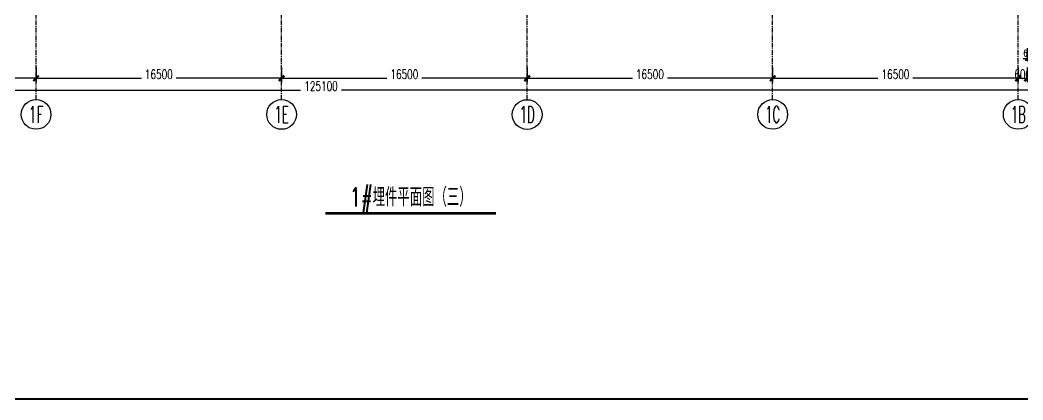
# Model space of a CAD drawing. Extents: x 782294 to 1727252, y -631030 to 17645.
# Drawn here: x 1473377 to 1540770, y -272118 to -246582 of the extents above; entities that cross this region are included whole.
import ezdxf
from ezdxf.enums import TextEntityAlignment as Align

# ---------------------------------------------------------------- set-up
doc = ezdxf.new("R2010")
doc.units = 0
doc.linetypes.add('CENTER', pattern=[2, 1.25, -0.25, 0.25, -0.25])
doc.layers.get('Defpoints').update_dxf_attribs({"color": 210})
for name, color, linetype in [('!ZN1-标注-173', 173, 'Continuous'), ('0-cxFrame', 155, 'Continuous'), ('3符号', 3, 'Continuous'), ('DIM', 173, 'Continuous'), ('DOTE', 1, 'CENTER')]:
    doc.layers.add(name, color=color, linetype=linetype)
doc.layers.add('0-cxText', color=131, linetype='Continuous', lineweight=25)
doc.styles.add('_TCH_AXIS', font='COMPLEX', dxfattribs={"bigfont": 'GBCBIG'})
doc.styles.add('cx_tuming', font='simhei.ttf')
doc.styles.add('cx_tuqian1', font='')
doc.styles.add('DHTEXT-1', font='romans.shx', dxfattribs={"width": 0.7, "bigfont": 'chinese.shx'})
doc.styles.add('卓越符号', font='ROMANS.shx', dxfattribs={"width": 0.7, "bigfont": 'CHINESE.shx'})
doc.styles.add('黑体', font='simhei.ttf', dxfattribs={"height": 12})
doc.styles.get('cx_tuqian1').set_extended_font_data('SimSun')
doc.dimstyles.new('ZN175', dxfattribs={"dimscale": 175, "dimtxt": 2.5, "dimasz": 1.5, "dimexe": 1, "dimexo": 2, "dimgap": 0.9, "dimtad": 1, "dimdec": 0, "dimdsep": 46, "dimtxsty": 'DHTEXT-1', "dimblk": 'ARCHTICK', "dimcen": 2.5, "dimclrd": 173, "dimclre": 173, "dimclrt": 7, "dimazin": 2, "dimtfac": 1, "dimtdec": 0, "dimtix": 1, "dimtmove": 2, "dimatfit": 3, "dimfxl": 0, "dimtolj": 1, "dimtzin": 0, "dimarcsym": 0})
doc.dimstyles.new('ZN250', dxfattribs={"dimscale": 250, "dimtxt": 2.5, "dimasz": 1.5, "dimexe": 1, "dimexo": 2, "dimgap": 0.9, "dimtad": 1, "dimdec": 0, "dimdsep": 46, "dimtxsty": 'DHTEXT-1', "dimblk": 'ARCHTICK', "dimcen": 2.5, "dimclrd": 173, "dimclre": 173, "dimclrt": 7, "dimazin": 2, "dimtfac": 1, "dimtdec": 0, "dimtix": 1, "dimtmove": 2, "dimatfit": 3, "dimfxl": 0, "dimarcsym": 0})

# ---------------------------------------------------------------- blocks, each defined once
blk = doc.blocks.new('TK22.A1 L(Dragon)')
at = {"layer": '0-cxFrame', "const_width": 0.5}
blk.add_lwpolyline([(-80, 10), (-821, 10), (-821, 584), (-80, 584)], close=True, dxfattribs=at)
at = {"style": '黑体', "flags": 4}
blk.add_attdef('图幅', text='', height=3.3, dxfattribs=at).set_placement((-40, 3), align=Align.RIGHT)
at = {"layer": '0-cxText', "flags": 4}
for tag, height, style, p in [('建设单位', 3.5, 'cx_tuming', (-45, 240)), ('项目名称', 3.5, 'cx_tuming', (-45, 210)), ('子项名称', 3.5, 'cx_tuming', (-45, 180)), ('工程编号', 3.3, 'cx_tuqian1', (-35, 165)), ('图名1', 3.5, 'cx_tuming', (-45, 87)), ('图名2', 3.5, 'cx_tuming', (-45, 79)), ('图名3', 3.5, 'cx_tuming', (-45, 71)), ('出图日期', 3.3, 'cx_tuqian1', (-39, 60)), ('专业', 3.3, 'cx_tuqian1', (-55, 52)), ('图号', 3.3, 'cx_tuqian1', (-55, 44)), ('版次', 3.3, 'cx_tuqian1', (-20, 44))]:
    blk.add_attdef(tag, text='', height=height, dxfattribs=dict(at, style=style)).set_placement(p, align=Align.MIDDLE)
at = {"layer": 'Defpoints', "color": 6, "flags": 4}
for tag, height, style, p in [('tufu', 3.3, '黑体', (-12, 12)), ('dwfname', 4, 'cx_tuqian1', (-80, 3))]:
    blk.add_attdef(tag, text='', height=height, dxfattribs=dict(at, style=style)).set_placement(p, align=Align.RIGHT)
blk = doc.blocks.new('_ArchTick')
at = {"color": 0, "linetype": 'ByBlock', "const_width": 0.4}
blk.add_lwpolyline([(-0.5, -0.5), (0.5, 0.5)], dxfattribs=at)
blk = doc.blocks.new('*D1375')
at = {"layer": 'Defpoints', "color": 0, "ltscale": 2500, "transparency": 16777216}
for p in [(27000, -3340), (43500, -3340), (43500, -4567)]:
    blk.add_point(p, dxfattribs=at)
at = {"layer": 'DIM', "color": 173, "linetype": 'ByBlock', "lineweight": -2, "ltscale": 2500, "transparency": 16777216}
for p, q in [((27000, -3840), (27000, -4817)), ((43500, -3840), (43500, -4817)), ((27000, -4567), (34077, -4567)), ((43500, -4567), (36423, -4567))]:
    blk.add_line(p, q, dxfattribs=at)
at = {"layer": 'DIM', "color": 173, "lineweight": -2, "ltscale": 2500, "transparency": 16777216, "xscale": 375, "yscale": 375, "zscale": 375, "rotation": 180}
blk.add_blockref('_ArchTick', (27000, -4567), dxfattribs=at)
at = {"layer": 'DIM', "color": 173, "lineweight": -2, "ltscale": 2500, "transparency": 16777216, "xscale": 375, "yscale": 375, "zscale": 375}
blk.add_blockref('_ArchTick', (43500, -4567), dxfattribs=at)
at = {"layer": 'DIM', "color": 7, "ltscale": 2500, "transparency": 16777216, "insert": (35250, -4292), "char_height": 625, "attachment_point": 5, "style": 'DHTEXT-1'}
blk.add_mtext('16500', dxfattribs=at)
blk = doc.blocks.new('*D1376')
at = {"layer": 'Defpoints', "color": 0, "ltscale": 2500, "transparency": 16777216}
for p in [(43500, -3340), (60000, -3340), (60000, -4567)]:
    blk.add_point(p, dxfattribs=at)
at = {"layer": 'DIM', "color": 173, "linetype": 'ByBlock', "lineweight": -2, "ltscale": 2500, "transparency": 16777216}
for p, q in [((43500, -3840), (43500, -4817)), ((60000, -3840), (60000, -4817)), ((43500, -4567), (50577, -4567)), ((60000, -4567), (52923, -4567))]:
    blk.add_line(p, q, dxfattribs=at)
at = {"layer": 'DIM', "color": 173, "lineweight": -2, "ltscale": 2500, "transparency": 16777216, "xscale": 375, "yscale": 375, "zscale": 375, "rotation": 180}
blk.add_blockref('_ArchTick', (43500, -4567), dxfattribs=at)
at = {"layer": 'DIM', "color": 173, "lineweight": -2, "ltscale": 2500, "transparency": 16777216, "xscale": 375, "yscale": 375, "zscale": 375}
blk.add_blockref('_ArchTick', (60000, -4567), dxfattribs=at)
at = {"layer": 'DIM', "color": 7, "ltscale": 2500, "transparency": 16777216, "insert": (51750, -4292), "char_height": 625, "attachment_point": 5, "style": 'DHTEXT-1'}
blk.add_mtext('16500', dxfattribs=at)
blk = doc.blocks.new('*D1377')
at = {"layer": 'Defpoints', "color": 0, "ltscale": 2500, "transparency": 16777216}
for p in [(60000, -3340), (76500, -3340), (76500, -4567)]:
    blk.add_point(p, dxfattribs=at)
at = {"layer": 'DIM', "color": 173, "linetype": 'ByBlock', "lineweight": -2, "ltscale": 2500, "transparency": 16777216}
for p, q in [((60000, -3840), (60000, -4817)), ((76500, -3840), (76500, -4817)), ((60000, -4567), (67077, -4567)), ((76500, -4567), (69423, -4567))]:
    blk.add_line(p, q, dxfattribs=at)
at = {"layer": 'DIM', "color": 173, "lineweight": -2, "ltscale": 2500, "transparency": 16777216, "xscale": 375, "yscale": 375, "zscale": 375, "rotation": 180}
blk.add_blockref('_ArchTick', (60000, -4567), dxfattribs=at)
at = {"layer": 'DIM', "color": 173, "lineweight": -2, "ltscale": 2500, "transparency": 16777216, "xscale": 375, "yscale": 375, "zscale": 375}
blk.add_blockref('_ArchTick', (76500, -4567), dxfattribs=at)
at = {"layer": 'DIM', "color": 7, "ltscale": 2500, "transparency": 16777216, "insert": (68250, -4292), "char_height": 625, "attachment_point": 5, "style": 'DHTEXT-1'}
blk.add_mtext('16500', dxfattribs=at)
blk = doc.blocks.new('*D1378')
at = {"layer": 'Defpoints', "color": 0, "ltscale": 2500, "transparency": 16777216}
for p in [(76500, -3340), (93000, -3340), (93000, -4567)]:
    blk.add_point(p, dxfattribs=at)
at = {"layer": 'DIM', "color": 173, "linetype": 'ByBlock', "lineweight": -2, "ltscale": 2500, "transparency": 16777216}
for p, q in [((76500, -3840), (76500, -4817)), ((93000, -3840), (93000, -4817)), ((76500, -4567), (83577, -4567)), ((93000, -4567), (85923, -4567))]:
    blk.add_line(p, q, dxfattribs=at)
at = {"layer": 'DIM', "color": 173, "lineweight": -2, "ltscale": 2500, "transparency": 16777216, "xscale": 375, "yscale": 375, "zscale": 375, "rotation": 180}
blk.add_blockref('_ArchTick', (76500, -4567), dxfattribs=at)
at = {"layer": 'DIM', "color": 173, "lineweight": -2, "ltscale": 2500, "transparency": 16777216, "xscale": 375, "yscale": 375, "zscale": 375}
blk.add_blockref('_ArchTick', (93000, -4567), dxfattribs=at)
at = {"layer": 'DIM', "color": 7, "ltscale": 2500, "transparency": 16777216, "insert": (84750, -4292), "char_height": 625, "attachment_point": 5, "style": 'DHTEXT-1'}
blk.add_mtext('16500', dxfattribs=at)
blk = doc.blocks.new('*D1379')
at = {"layer": 'Defpoints', "color": 0, "ltscale": 2500, "transparency": 16777216}
for p in [(93000, -3340), (109500, -3340), (109500, -4567)]:
    blk.add_point(p, dxfattribs=at)
at = {"layer": 'DIM', "color": 173, "linetype": 'ByBlock', "lineweight": -2, "ltscale": 2500, "transparency": 16777216}
for p, q in [((93000, -3840), (93000, -4817)), ((109500, -3840), (109500, -4817)), ((93000, -4567), (100077, -4567)), ((109500, -4567), (102423, -4567))]:
    blk.add_line(p, q, dxfattribs=at)
at = {"layer": 'DIM', "color": 173, "lineweight": -2, "ltscale": 2500, "transparency": 16777216, "xscale": 375, "yscale": 375, "zscale": 375, "rotation": 180}
blk.add_blockref('_ArchTick', (93000, -4567), dxfattribs=at)
at = {"layer": 'DIM', "color": 173, "lineweight": -2, "ltscale": 2500, "transparency": 16777216, "xscale": 375, "yscale": 375, "zscale": 375}
blk.add_blockref('_ArchTick', (109500, -4567), dxfattribs=at)
at = {"layer": 'DIM', "color": 7, "ltscale": 2500, "transparency": 16777216, "insert": (101250, -4292), "char_height": 625, "attachment_point": 5, "style": 'DHTEXT-1'}
blk.add_mtext('16500', dxfattribs=at)
blk = doc.blocks.new('*D1380')
at = {"layer": 'Defpoints', "color": 0, "ltscale": 2500, "transparency": 16777216}
for p in [(109500, -3340), (110100, -3340), (110100, -4567)]:
    blk.add_point(p, dxfattribs=at)
at = {"layer": 'DIM', "color": 173, "linetype": 'ByBlock', "lineweight": -2, "ltscale": 2500, "transparency": 16777216}
for p, q in [((109500, -3840), (109500, -4817)), ((110100, -3840), (110100, -4817)), ((109500, -4567), (110100, -4567))]:
    blk.add_line(p, q, dxfattribs=at)
at = {"layer": 'DIM', "color": 173, "lineweight": -2, "ltscale": 2500, "transparency": 16777216, "xscale": 375, "yscale": 375, "zscale": 375, "rotation": 180}
blk.add_blockref('_ArchTick', (109500, -4567), dxfattribs=at)
at = {"layer": 'DIM', "color": 173, "lineweight": -2, "ltscale": 2500, "transparency": 16777216, "xscale": 375, "yscale": 375, "zscale": 375}
blk.add_blockref('_ArchTick', (110100, -4567), dxfattribs=at)
at = {"layer": 'DIM', "color": 7, "ltscale": 2500, "transparency": 16777216, "insert": (109800, -4292), "char_height": 625, "attachment_point": 5, "style": 'DHTEXT-1'}
blk.add_mtext('600', dxfattribs=at)
blk = doc.blocks.new('*D1383')
at = {"layer": 'Defpoints', "color": 0, "ltscale": 2500, "transparency": 16777216}
for p in [(0, -3440), (125100, -3440), (125100, -5367)]:
    blk.add_point(p, dxfattribs=at)
at = {"layer": 'DIM', "color": 173, "linetype": 'ByBlock', "lineweight": -2, "ltscale": 2500, "transparency": 16777216}
for p, q in [((0, -3940), (0, -5617)), ((125100, -3940), (125100, -5617)), ((0, -5367), (61269, -5367)), ((125100, -5367), (64031, -5367))]:
    blk.add_line(p, q, dxfattribs=at)
at = {"layer": 'DIM', "color": 173, "lineweight": -2, "ltscale": 2500, "transparency": 16777216, "xscale": 375, "yscale": 375, "zscale": 375, "rotation": 180}
blk.add_blockref('_ArchTick', (0, -5367), dxfattribs=at)
at = {"layer": 'DIM', "color": 173, "lineweight": -2, "ltscale": 2500, "transparency": 16777216, "xscale": 375, "yscale": 375, "zscale": 375}
blk.add_blockref('_ArchTick', (125100, -5367), dxfattribs=at)
at = {"layer": 'DIM', "color": 7, "ltscale": 2500, "transparency": 16777216, "insert": (62650, -5092), "char_height": 625, "attachment_point": 5, "style": 'DHTEXT-1'}
blk.add_mtext('125100', dxfattribs=at)
blk = doc.blocks.new('卓越-轴号')
blk.add_circle((0, 0), 4)
at = {"color": 0, "style": '_TCH_AXIS', "width": 1.041667, "flags": 8}
blk.add_attdef('A', text='', height=4.48, dxfattribs=at).set_placement((-2, -2.24), (2, -2.24), align=Align.FIT)
blk = doc.blocks.new('*U293')
at = {"const_width": 0.7}
blk.add_lwpolyline([(-22.96, 0), (22.96, 0)], dxfattribs=at)
at = {"color": 0, "style": '卓越符号', "width": 0.7, "flags": 8}
blk.add_attdef('图名', text='', height=5, dxfattribs=at).set_placement((0, 1.85), align=Align.CENTER)
blk.add_attdef('比例', (25.76, 1.85), '', height=4, dxfattribs=at)
blk = doc.blocks.new('*D1406')
at = {"layer": '!ZN1-标注-173', "color": 173, "linetype": 'ByBlock', "lineweight": -2, "ltscale": 1750, "transparency": 16777216}
for p, q in [((1541051, -248481), (1541051, -249354)), ((1541111, -248481), (1541111, -249354)), ((1541051, -249179), (1540789, -249179)), ((1541111, -249179), (1541051, -249179)), ((1541111, -249179), (1541374, -249179))]:
    blk.add_line(p, q, dxfattribs=at)
at = {"layer": 'Defpoints', "color": 0, "ltscale": 1750, "transparency": 16777216}
for p in [(1541051, -248131), (1541111, -248131), (1541051, -249179)]:
    blk.add_point(p, dxfattribs=at)
at = {"layer": '!ZN1-标注-173', "color": 173, "lineweight": -2, "ltscale": 1750, "transparency": 16777216, "xscale": 262.5, "yscale": 262.5, "zscale": 262.5}
blk.add_blockref('_ArchTick', (1541051, -249179), dxfattribs=at)
at = {"layer": '!ZN1-标注-173', "color": 173, "lineweight": -2, "ltscale": 1750, "transparency": 16777216, "xscale": 262.5, "yscale": 262.5, "zscale": 262.5, "rotation": 180}
blk.add_blockref('_ArchTick', (1541111, -249179), dxfattribs=at)
at = {"layer": '!ZN1-标注-173', "color": 7, "ltscale": 1750, "transparency": 16777216, "insert": (1541081, -248803), "char_height": 437.5, "attachment_point": 5, "style": 'DHTEXT-1'}
blk.add_mtext('\\A1;60', dxfattribs=at)
blk = doc.blocks.new('20250901082728')
at = {"layer": 'DOTE', "ltscale": 250}
for p, q in [((43500, -5993.9), (43500, 99662.3)), ((60000, -5994.5), (60000, 99662.3)), ((76500, -6003), (76500, 99662.3)), ((93000, -5993.9), (93000, 99662.3)), ((109500, -5993.9), (109500, 99606.4))]:
    blk.add_line(p, q, dxfattribs=at)
at = {"layer": '3符号', "color": 7}
ref = blk.add_blockref('卓越-轴号', (43501.1, -6993.9), dxfattribs=dict(at, xscale=250, yscale=250, zscale=250))
ref.add_attrib('A', '1F', dxfattribs={"layer": '0', "color": 0, "height": 1120, "style": '_TCH_AXIS', "width": 0.604839}).set_placement((43001.1, -7553.9), (44001.1, -7553.9), align=Align.FIT)
ref = blk.add_blockref('卓越-轴号', (60001.1, -6994.5), dxfattribs=dict(at, xscale=250, yscale=250, zscale=250))
ref.add_attrib('A', '1E', dxfattribs={"layer": '0', "color": 0, "height": 1120, "style": '_TCH_AXIS', "width": 0.604839}).set_placement((59501.1, -7554.5), (60501.1, -7554.5), align=Align.FIT)
ref = blk.add_blockref('卓越-轴号', (76501.1, -7003), dxfattribs=dict(at, xscale=250, yscale=250, zscale=250))
ref.add_attrib('A', '1D', dxfattribs={"layer": '0', "color": 0, "height": 1120, "style": '_TCH_AXIS', "width": 0.585938}).set_placement((76001.1, -7563), (77001.1, -7563), align=Align.FIT)
ref = blk.add_blockref('卓越-轴号', (93001.1, -6993.9), dxfattribs=dict(at, xscale=250, yscale=250, zscale=250))
ref.add_attrib('A', '1C', dxfattribs={"layer": '0', "color": 0, "height": 1120, "style": '_TCH_AXIS', "width": 0.625}).set_placement((92501.1, -7553.9), (93501.1, -7553.9), align=Align.FIT)
ref = blk.add_blockref('卓越-轴号', (109501.1, -6993.9), dxfattribs=dict(at, xscale=250, yscale=250, zscale=250))
ref.add_attrib('A', '1B', dxfattribs={"layer": '0', "color": 0, "height": 1120, "style": '_TCH_AXIS', "width": 0.585938}).set_placement((109001.1, -7553.9), (110001.1, -7553.9), align=Align.FIT)
at = {"layer": 'DIM', "ltscale": 2500}
for base, p1, p2, picture, middle in [((43500, -4566.7), (27000, -3340), (43500, -3340), '*D1375', (35250, -4291.7)), ((60000, -4566.7), (43500, -3340), (60000, -3340), '*D1376', (51750, -4291.7)), ((76500, -4566.7), (60000, -3340), (76500, -3340), '*D1377', (68250, -4291.7)), ((93000, -4566.7), (76500, -3340), (93000, -3340), '*D1378', (84750, -4291.7)), ((109500, -4566.7), (93000, -3340), (109500, -3340), '*D1379', (101250, -4291.7)), ((110100, -4566.7), (109500, -3340), (110100, -3340), '*D1380', (109800, -4291.7)), ((125100, -5366.7), (0, -3440), (125100, -3440), '*D1383', (62650, -5091.7))]:
    dim = blk.add_linear_dim(base=base, p1=p1, p2=p2, angle=0, dimstyle='ZN250', dxfattribs=at)
    dim.commit()
    dim.dimension.update_dxf_attribs({"geometry": picture, "text_midpoint": middle, "dimtype": 129})

msp = doc.modelspace()

# ---------------------------------------------------------------- block references
at = {"ltscale": 2000}
msp.add_blockref('20250901082728', (1430951.4, -245931.2), dxfattribs=at)
at = {"layer": '0-cxFrame', "xscale": 250, "yscale": 250, "zscale": 250}
msp.add_blockref('TK22.A1 L(Dragon)', (1601026.7, -274555.4), dxfattribs=at)
at = {"layer": '3符号', "color": 7}
ref = msp.add_blockref('*U293', (1499627.6, -259575), dxfattribs=dict(at, xscale=250, yscale=250, zscale=250))
ref.add_attrib('图名', '1#埋件平面图（三）', dxfattribs={"layer": '0', "color": 0, "height": 1250, "style": '卓越符号', "width": 0.7}).set_placement((1499627.6, -259113.3), align=Align.CENTER)

# ---------------------------------------------------------------- dimensions: what is measured, and where the dimension line sits
at = {"layer": '!ZN1-标注-173', "ltscale": 1750}
dim = msp.add_linear_dim(base=(1541051.3, -249179.5), p1=(1541111.3, -248131.2), p2=(1541051.3, -248131.2), dimstyle='ZN175', dxfattribs=at)
dim.commit()
dim.dimension.update_dxf_attribs({"geometry": '*D1406', "text_midpoint": (1541081.3, -248803.2)})

doc.saveas('drawing.dxf')
